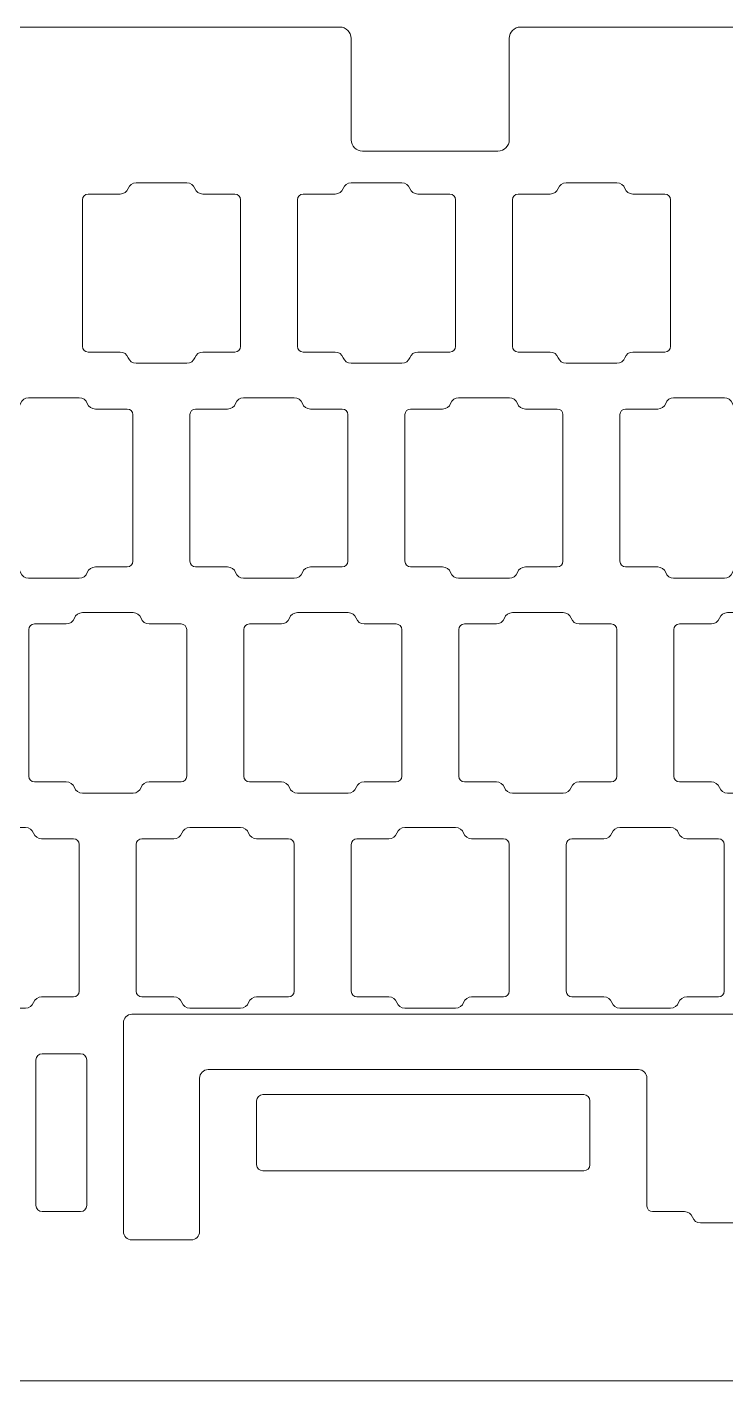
# Model space of a CAD drawing. Header units: inches. Extents: x -33 to 93, y -21 to 51.
# Drawn here: x -16.27 to -10.08, y 8.87 to 20.87 of the extents above; entities that cross this region are included whole.
import ezdxf

# ---------------------------------------------------------------- set-up
doc = ezdxf.new("R2010")
doc.units = ezdxf.units.IN
doc.header["$MEASUREMENT"] = 0
doc.layers.add('Layer 1', color=7, linetype='Continuous')

# ---------------------------------------------------------------- blocks, each defined once
blk = doc.blocks.new('block 413')
at = {"layer": 'Layer 1', "lineweight": 0}
blk.add_open_spline([(7.522, 20.867), (7.743, 20.867), (7.922, 20.688), (7.922, 20.467), (7.922, 20.467), (7.922, 9.268), (7.922, 9.268), (7.922, 9.047), (7.743, 8.868), (7.522, 8.868), (7.522, 8.868), (-32.926, 8.868), (-32.926, 8.868), (-33.146, 8.868), (-33.326, 9.047), (-33.326, 9.268), (-33.326, 9.268), (-33.326, 20.467), (-33.326, 20.467), (-33.326, 20.688), (-33.146, 20.867), (-32.926, 20.867), (-32.926, 20.867), (-13.502, 20.867), (-13.502, 20.867), (-13.447, 20.867), (-13.402, 20.822), (-13.402, 20.767), (-13.402, 20.767), (-13.402, 19.867), (-13.402, 19.867), (-13.402, 19.812), (-13.357, 19.767), (-13.302, 19.767), (-13.302, 19.767), (-12.102, 19.767), (-12.102, 19.767), (-12.047, 19.767), (-12.002, 19.812), (-12.002, 19.867), (-12.002, 19.867), (-12.002, 20.767), (-12.002, 20.767), (-12.002, 20.822), (-11.957, 20.867), (-11.902, 20.867), (-11.902, 20.867), (7.522, 20.867), (7.522, 20.867)], degree=3, knots=[0, 0, 0, 0, 1, 1, 1, 2, 2, 2, 3, 3, 3, 4, 4, 4, 5, 5, 5, 6, 6, 6, 7, 7, 7, 8, 8, 8, 9, 9, 9, 10, 10, 10, 11, 11, 11, 12, 12, 12, 13, 13, 13, 14, 14, 14, 15, 15, 15, 16, 16, 16, 16], dxfattribs=at)
blk = doc.blocks.new('block 414')
at = {"layer": 'Layer 1', "lineweight": 0}
blk.add_open_spline([(-11.341, 10.73), (-11.312, 10.73), (-11.287, 10.754), (-11.287, 10.784), (-11.287, 10.784), (-11.287, 11.351), (-11.287, 11.351), (-11.287, 11.381), (-11.312, 11.405), (-11.341, 11.405), (-11.341, 11.405), (-14.186, 11.405), (-14.186, 11.405), (-14.216, 11.405), (-14.24, 11.381), (-14.24, 11.351), (-14.24, 11.351), (-14.24, 10.784), (-14.24, 10.784), (-14.24, 10.754), (-14.216, 10.73), (-14.186, 10.73), (-14.186, 10.73), (-11.341, 10.73), (-11.341, 10.73)], degree=3, knots=[0, 0, 0, 0, 1, 1, 1, 2, 2, 2, 3, 3, 3, 4, 4, 4, 5, 5, 5, 6, 6, 6, 7, 7, 7, 8, 8, 8, 8], dxfattribs=at)
blk = doc.blocks.new('block 416')
at = {"layer": 'Layer 1', "lineweight": 0}
blk.add_open_spline([(-15.745, 11.713), (-15.745, 11.743), (-15.769, 11.767), (-15.799, 11.767), (-15.799, 11.767), (-16.141, 11.767), (-16.141, 11.767), (-16.171, 11.767), (-16.195, 11.743), (-16.195, 11.713), (-16.195, 11.713), (-16.195, 10.422), (-16.195, 10.422), (-16.195, 10.392), (-16.171, 10.368), (-16.141, 10.368), (-16.141, 10.368), (-15.799, 10.368), (-15.799, 10.368), (-15.769, 10.368), (-15.745, 10.392), (-15.745, 10.422), (-15.745, 10.422), (-15.745, 11.713), (-15.745, 11.713)], degree=3, knots=[0, 0, 0, 0, 1, 1, 1, 2, 2, 2, 3, 3, 3, 4, 4, 4, 5, 5, 5, 6, 6, 6, 7, 7, 7, 8, 8, 8, 8], dxfattribs=at)
blk = doc.blocks.new('block 434')
at = {"layer": 'Layer 1', "lineweight": 0}
blk.add_open_spline([(-12.953, 17.887), (-12.921, 17.887), (-12.893, 17.907), (-12.882, 17.937), (-12.872, 17.967), (-12.843, 17.987), (-12.812, 17.987), (-12.812, 17.987), (-12.528, 17.987), (-12.528, 17.987), (-12.5, 17.987), (-12.478, 18.01), (-12.478, 18.037), (-12.478, 18.037), (-12.478, 19.337), (-12.478, 19.337), (-12.478, 19.365), (-12.5, 19.387), (-12.528, 19.387), (-12.528, 19.387), (-12.812, 19.387), (-12.812, 19.387), (-12.843, 19.387), (-12.872, 19.407), (-12.882, 19.437), (-12.893, 19.467), (-12.921, 19.487), (-12.953, 19.487), (-12.953, 19.487), (-13.403, 19.487), (-13.403, 19.487), (-13.435, 19.487), (-13.463, 19.467), (-13.474, 19.437), (-13.484, 19.407), (-13.513, 19.387), (-13.544, 19.387), (-13.544, 19.387), (-13.828, 19.387), (-13.828, 19.387), (-13.856, 19.387), (-13.878, 19.365), (-13.878, 19.337), (-13.878, 19.337), (-13.878, 18.037), (-13.878, 18.037), (-13.878, 18.01), (-13.856, 17.987), (-13.828, 17.987), (-13.828, 17.987), (-13.544, 17.987), (-13.544, 17.987), (-13.513, 17.987), (-13.484, 17.967), (-13.474, 17.937), (-13.463, 17.907), (-13.435, 17.887), (-13.403, 17.887), (-13.403, 17.887), (-12.953, 17.887), (-12.953, 17.887)], degree=3, knots=[0, 0, 0, 0, 1, 1, 1, 2, 2, 2, 3, 3, 3, 4, 4, 4, 5, 5, 5, 6, 6, 6, 7, 7, 7, 8, 8, 8, 9, 9, 9, 10, 10, 10, 11, 11, 11, 12, 12, 12, 13, 13, 13, 14, 14, 14, 15, 15, 15, 16, 16, 16, 17, 17, 17, 18, 18, 18, 19, 19, 19, 20, 20, 20, 20], dxfattribs=at)
blk = doc.blocks.new('block 435')
at = {"layer": 'Layer 1', "lineweight": 0}
blk.add_open_spline([(-15.308, 19.487), (-15.34, 19.487), (-15.368, 19.467), (-15.379, 19.437), (-15.389, 19.407), (-15.418, 19.387), (-15.449, 19.387), (-15.449, 19.387), (-15.733, 19.387), (-15.733, 19.387), (-15.761, 19.387), (-15.783, 19.365), (-15.783, 19.337), (-15.783, 19.337), (-15.783, 18.037), (-15.783, 18.037), (-15.783, 18.01), (-15.761, 17.987), (-15.733, 17.987), (-15.733, 17.987), (-15.449, 17.987), (-15.449, 17.987), (-15.418, 17.987), (-15.389, 17.967), (-15.379, 17.937), (-15.368, 17.907), (-15.34, 17.887), (-15.308, 17.887), (-15.308, 17.887), (-14.858, 17.887), (-14.858, 17.887), (-14.826, 17.887), (-14.798, 17.907), (-14.787, 17.937), (-14.777, 17.967), (-14.748, 17.987), (-14.717, 17.987), (-14.717, 17.987), (-14.433, 17.987), (-14.433, 17.987), (-14.405, 17.987), (-14.383, 18.01), (-14.383, 18.037), (-14.383, 18.037), (-14.383, 19.337), (-14.383, 19.337), (-14.383, 19.365), (-14.405, 19.387), (-14.433, 19.387), (-14.433, 19.387), (-14.717, 19.387), (-14.717, 19.387), (-14.748, 19.387), (-14.777, 19.407), (-14.787, 19.437), (-14.798, 19.467), (-14.826, 19.487), (-14.858, 19.487), (-14.858, 19.487), (-15.308, 19.487), (-15.308, 19.487)], degree=3, knots=[0, 0, 0, 0, 1, 1, 1, 2, 2, 2, 3, 3, 3, 4, 4, 4, 5, 5, 5, 6, 6, 6, 7, 7, 7, 8, 8, 8, 9, 9, 9, 10, 10, 10, 11, 11, 11, 12, 12, 12, 13, 13, 13, 14, 14, 14, 15, 15, 15, 16, 16, 16, 17, 17, 17, 18, 18, 18, 19, 19, 19, 20, 20, 20, 20], dxfattribs=at)
blk = doc.blocks.new('block 440')
at = {"layer": 'Layer 1', "lineweight": 0}
blk.add_open_spline([(-13.906, 15.982), (-13.874, 15.982), (-13.845, 16.002), (-13.835, 16.032), (-13.824, 16.062), (-13.796, 16.082), (-13.764, 16.082), (-13.764, 16.082), (-13.481, 16.082), (-13.481, 16.082), (-13.453, 16.082), (-13.431, 16.105), (-13.431, 16.132), (-13.431, 16.132), (-13.431, 17.432), (-13.431, 17.432), (-13.431, 17.46), (-13.453, 17.482), (-13.481, 17.482), (-13.481, 17.482), (-13.764, 17.482), (-13.764, 17.482), (-13.796, 17.482), (-13.824, 17.502), (-13.835, 17.532), (-13.845, 17.562), (-13.874, 17.582), (-13.906, 17.582), (-13.906, 17.582), (-14.356, 17.582), (-14.356, 17.582), (-14.387, 17.582), (-14.416, 17.562), (-14.426, 17.532), (-14.437, 17.502), (-14.465, 17.482), (-14.497, 17.482), (-14.497, 17.482), (-14.781, 17.482), (-14.781, 17.482), (-14.808, 17.482), (-14.831, 17.46), (-14.831, 17.432), (-14.831, 17.432), (-14.831, 16.132), (-14.831, 16.132), (-14.831, 16.105), (-14.808, 16.082), (-14.781, 16.082), (-14.781, 16.082), (-14.497, 16.082), (-14.497, 16.082), (-14.465, 16.082), (-14.437, 16.062), (-14.426, 16.032), (-14.416, 16.002), (-14.387, 15.982), (-14.356, 15.982), (-14.356, 15.982), (-13.906, 15.982), (-13.906, 15.982)], degree=3, knots=[0, 0, 0, 0, 1, 1, 1, 2, 2, 2, 3, 3, 3, 4, 4, 4, 5, 5, 5, 6, 6, 6, 7, 7, 7, 8, 8, 8, 9, 9, 9, 10, 10, 10, 11, 11, 11, 12, 12, 12, 13, 13, 13, 14, 14, 14, 15, 15, 15, 16, 16, 16, 17, 17, 17, 18, 18, 18, 19, 19, 19, 20, 20, 20, 20], dxfattribs=at)
blk = doc.blocks.new('block 441')
at = {"layer": 'Layer 1', "lineweight": 0}
blk.add_open_spline([(-16.261, 17.582), (-16.292, 17.582), (-16.321, 17.562), (-16.331, 17.532), (-16.342, 17.502), (-16.37, 17.482), (-16.402, 17.482), (-16.402, 17.482), (-16.686, 17.482), (-16.686, 17.482), (-16.713, 17.482), (-16.736, 17.46), (-16.736, 17.432), (-16.736, 17.432), (-16.736, 16.132), (-16.736, 16.132), (-16.736, 16.105), (-16.713, 16.082), (-16.686, 16.082), (-16.686, 16.082), (-16.402, 16.082), (-16.402, 16.082), (-16.37, 16.082), (-16.342, 16.062), (-16.331, 16.032), (-16.321, 16.002), (-16.292, 15.982), (-16.261, 15.982), (-16.261, 15.982), (-15.811, 15.982), (-15.811, 15.982), (-15.779, 15.982), (-15.75, 16.002), (-15.74, 16.032), (-15.729, 16.062), (-15.701, 16.082), (-15.669, 16.082), (-15.669, 16.082), (-15.386, 16.082), (-15.386, 16.082), (-15.358, 16.082), (-15.336, 16.105), (-15.336, 16.132), (-15.336, 16.132), (-15.336, 17.432), (-15.336, 17.432), (-15.336, 17.46), (-15.358, 17.482), (-15.386, 17.482), (-15.386, 17.482), (-15.669, 17.482), (-15.669, 17.482), (-15.701, 17.482), (-15.729, 17.502), (-15.74, 17.532), (-15.75, 17.562), (-15.779, 17.582), (-15.811, 17.582), (-15.811, 17.582), (-16.261, 17.582), (-16.261, 17.582)], degree=3, knots=[0, 0, 0, 0, 1, 1, 1, 2, 2, 2, 3, 3, 3, 4, 4, 4, 5, 5, 5, 6, 6, 6, 7, 7, 7, 8, 8, 8, 9, 9, 9, 10, 10, 10, 11, 11, 11, 12, 12, 12, 13, 13, 13, 14, 14, 14, 15, 15, 15, 16, 16, 16, 17, 17, 17, 18, 18, 18, 19, 19, 19, 20, 20, 20, 20], dxfattribs=at)
blk = doc.blocks.new('block 444')
at = {"layer": 'Layer 1', "lineweight": 0}
blk.add_open_spline([(-13.429, 14.077), (-13.398, 14.077), (-13.369, 14.097), (-13.359, 14.127), (-13.348, 14.157), (-13.32, 14.177), (-13.288, 14.177), (-13.288, 14.177), (-13.004, 14.177), (-13.004, 14.177), (-12.977, 14.177), (-12.954, 14.2), (-12.954, 14.227), (-12.954, 14.227), (-12.954, 15.527), (-12.954, 15.527), (-12.954, 15.555), (-12.977, 15.577), (-13.004, 15.577), (-13.004, 15.577), (-13.288, 15.577), (-13.288, 15.577), (-13.32, 15.577), (-13.348, 15.597), (-13.359, 15.627), (-13.369, 15.657), (-13.398, 15.677), (-13.429, 15.677), (-13.429, 15.677), (-13.879, 15.677), (-13.879, 15.677), (-13.911, 15.677), (-13.939, 15.657), (-13.95, 15.627), (-13.961, 15.597), (-13.989, 15.577), (-14.021, 15.577), (-14.021, 15.577), (-14.304, 15.577), (-14.304, 15.577), (-14.332, 15.577), (-14.354, 15.555), (-14.354, 15.527), (-14.354, 15.527), (-14.354, 14.227), (-14.354, 14.227), (-14.354, 14.2), (-14.332, 14.177), (-14.304, 14.177), (-14.304, 14.177), (-14.021, 14.177), (-14.021, 14.177), (-13.989, 14.177), (-13.961, 14.157), (-13.95, 14.127), (-13.939, 14.097), (-13.911, 14.077), (-13.879, 14.077), (-13.879, 14.077), (-13.429, 14.077), (-13.429, 14.077)], degree=3, knots=[0, 0, 0, 0, 1, 1, 1, 2, 2, 2, 3, 3, 3, 4, 4, 4, 5, 5, 5, 6, 6, 6, 7, 7, 7, 8, 8, 8, 9, 9, 9, 10, 10, 10, 11, 11, 11, 12, 12, 12, 13, 13, 13, 14, 14, 14, 15, 15, 15, 16, 16, 16, 17, 17, 17, 18, 18, 18, 19, 19, 19, 20, 20, 20, 20], dxfattribs=at)
blk = doc.blocks.new('block 445')
at = {"layer": 'Layer 1', "lineweight": 0}
blk.add_open_spline([(-15.784, 15.677), (-15.816, 15.677), (-15.844, 15.657), (-15.855, 15.627), (-15.866, 15.597), (-15.894, 15.577), (-15.926, 15.577), (-15.926, 15.577), (-16.209, 15.577), (-16.209, 15.577), (-16.237, 15.577), (-16.259, 15.555), (-16.259, 15.527), (-16.259, 15.527), (-16.259, 14.227), (-16.259, 14.227), (-16.259, 14.2), (-16.237, 14.177), (-16.209, 14.177), (-16.209, 14.177), (-15.926, 14.177), (-15.926, 14.177), (-15.894, 14.177), (-15.866, 14.157), (-15.855, 14.127), (-15.844, 14.097), (-15.816, 14.077), (-15.784, 14.077), (-15.784, 14.077), (-15.334, 14.077), (-15.334, 14.077), (-15.303, 14.077), (-15.274, 14.097), (-15.264, 14.127), (-15.253, 14.157), (-15.225, 14.177), (-15.193, 14.177), (-15.193, 14.177), (-14.909, 14.177), (-14.909, 14.177), (-14.882, 14.177), (-14.859, 14.2), (-14.859, 14.227), (-14.859, 14.227), (-14.859, 15.527), (-14.859, 15.527), (-14.859, 15.555), (-14.882, 15.577), (-14.909, 15.577), (-14.909, 15.577), (-15.193, 15.577), (-15.193, 15.577), (-15.225, 15.577), (-15.253, 15.597), (-15.264, 15.627), (-15.274, 15.657), (-15.303, 15.677), (-15.334, 15.677), (-15.334, 15.677), (-15.784, 15.677), (-15.784, 15.677)], degree=3, knots=[0, 0, 0, 0, 1, 1, 1, 2, 2, 2, 3, 3, 3, 4, 4, 4, 5, 5, 5, 6, 6, 6, 7, 7, 7, 8, 8, 8, 9, 9, 9, 10, 10, 10, 11, 11, 11, 12, 12, 12, 13, 13, 13, 14, 14, 14, 15, 15, 15, 16, 16, 16, 17, 17, 17, 18, 18, 18, 19, 19, 19, 20, 20, 20, 20], dxfattribs=at)
blk = doc.blocks.new('block 448')
at = {"layer": 'Layer 1', "lineweight": 0}
blk.add_open_spline([(-12.477, 12.172), (-12.445, 12.172), (-12.417, 12.192), (-12.406, 12.222), (-12.396, 12.252), (-12.367, 12.272), (-12.335, 12.272), (-12.335, 12.272), (-12.052, 12.272), (-12.052, 12.272), (-12.024, 12.272), (-12.002, 12.295), (-12.002, 12.322), (-12.002, 12.322), (-12.002, 13.622), (-12.002, 13.622), (-12.002, 13.65), (-12.024, 13.672), (-12.052, 13.672), (-12.052, 13.672), (-12.335, 13.672), (-12.335, 13.672), (-12.367, 13.672), (-12.396, 13.692), (-12.406, 13.722), (-12.417, 13.752), (-12.445, 13.772), (-12.477, 13.772), (-12.477, 13.772), (-12.927, 13.772), (-12.927, 13.772), (-12.959, 13.772), (-12.987, 13.752), (-12.998, 13.722), (-13.008, 13.692), (-13.036, 13.672), (-13.068, 13.672), (-13.068, 13.672), (-13.352, 13.672), (-13.352, 13.672), (-13.379, 13.672), (-13.402, 13.65), (-13.402, 13.622), (-13.402, 13.622), (-13.402, 12.322), (-13.402, 12.322), (-13.402, 12.295), (-13.379, 12.272), (-13.352, 12.272), (-13.352, 12.272), (-13.068, 12.272), (-13.068, 12.272), (-13.036, 12.272), (-13.008, 12.252), (-12.998, 12.222), (-12.987, 12.192), (-12.959, 12.172), (-12.927, 12.172), (-12.927, 12.172), (-12.477, 12.172), (-12.477, 12.172)], degree=3, knots=[0, 0, 0, 0, 1, 1, 1, 2, 2, 2, 3, 3, 3, 4, 4, 4, 5, 5, 5, 6, 6, 6, 7, 7, 7, 8, 8, 8, 9, 9, 9, 10, 10, 10, 11, 11, 11, 12, 12, 12, 13, 13, 13, 14, 14, 14, 15, 15, 15, 16, 16, 16, 17, 17, 17, 18, 18, 18, 19, 19, 19, 20, 20, 20, 20], dxfattribs=at)
blk = doc.blocks.new('block 449')
at = {"layer": 'Layer 1', "lineweight": 0}
blk.add_open_spline([(-14.832, 13.772), (-14.864, 13.772), (-14.892, 13.752), (-14.903, 13.722), (-14.913, 13.692), (-14.941, 13.672), (-14.973, 13.672), (-14.973, 13.672), (-15.257, 13.672), (-15.257, 13.672), (-15.284, 13.672), (-15.307, 13.65), (-15.307, 13.622), (-15.307, 13.622), (-15.307, 12.322), (-15.307, 12.322), (-15.307, 12.295), (-15.284, 12.272), (-15.257, 12.272), (-15.257, 12.272), (-14.973, 12.272), (-14.973, 12.272), (-14.941, 12.272), (-14.913, 12.252), (-14.903, 12.222), (-14.892, 12.192), (-14.864, 12.172), (-14.832, 12.172), (-14.832, 12.172), (-14.382, 12.172), (-14.382, 12.172), (-14.35, 12.172), (-14.322, 12.192), (-14.311, 12.222), (-14.3, 12.252), (-14.272, 12.272), (-14.24, 12.272), (-14.24, 12.272), (-13.957, 12.272), (-13.957, 12.272), (-13.929, 12.272), (-13.907, 12.295), (-13.907, 12.322), (-13.907, 12.322), (-13.907, 13.622), (-13.907, 13.622), (-13.907, 13.65), (-13.929, 13.672), (-13.957, 13.672), (-13.957, 13.672), (-14.24, 13.672), (-14.24, 13.672), (-14.272, 13.672), (-14.3, 13.692), (-14.311, 13.722), (-14.322, 13.752), (-14.35, 13.772), (-14.382, 13.772), (-14.382, 13.772), (-14.832, 13.772), (-14.832, 13.772)], degree=3, knots=[0, 0, 0, 0, 1, 1, 1, 2, 2, 2, 3, 3, 3, 4, 4, 4, 5, 5, 5, 6, 6, 6, 7, 7, 7, 8, 8, 8, 9, 9, 9, 10, 10, 10, 11, 11, 11, 12, 12, 12, 13, 13, 13, 14, 14, 14, 15, 15, 15, 16, 16, 16, 17, 17, 17, 18, 18, 18, 19, 19, 19, 20, 20, 20, 20], dxfattribs=at)
blk = doc.blocks.new('block 408')
at = {"layer": 'Layer 1', "lineweight": 0}
for points, knots in [([(-11.048, 17.887), (-11.016, 17.887), (-10.988, 17.907), (-10.977, 17.937), (-10.967, 17.967), (-10.938, 17.987), (-10.907, 17.987), (-10.907, 17.987), (-10.623, 17.987), (-10.623, 17.987), (-10.595, 17.987), (-10.573, 18.01), (-10.573, 18.037), (-10.573, 18.037), (-10.573, 19.337), (-10.573, 19.337), (-10.573, 19.365), (-10.595, 19.387), (-10.623, 19.387), (-10.623, 19.387), (-10.907, 19.387), (-10.907, 19.387), (-10.938, 19.387), (-10.967, 19.407), (-10.977, 19.437), (-10.988, 19.467), (-11.016, 19.487), (-11.048, 19.487), (-11.048, 19.487), (-11.498, 19.487), (-11.498, 19.487), (-11.53, 19.487), (-11.558, 19.467), (-11.569, 19.437), (-11.579, 19.407), (-11.608, 19.387), (-11.639, 19.387), (-11.639, 19.387), (-11.923, 19.387), (-11.923, 19.387), (-11.951, 19.387), (-11.973, 19.365), (-11.973, 19.337), (-11.973, 19.337), (-11.973, 18.037), (-11.973, 18.037), (-11.973, 18.01), (-11.951, 17.987), (-11.923, 17.987), (-11.923, 17.987), (-11.639, 17.987), (-11.639, 17.987), (-11.608, 17.987), (-11.579, 17.967), (-11.569, 17.937), (-11.558, 17.907), (-11.53, 17.887), (-11.498, 17.887), (-11.498, 17.887), (-11.048, 17.887), (-11.048, 17.887)], [0, 0, 0, 0, 1, 1, 1, 2, 2, 2, 3, 3, 3, 4, 4, 4, 5, 5, 5, 6, 6, 6, 7, 7, 7, 8, 8, 8, 9, 9, 9, 10, 10, 10, 11, 11, 11, 12, 12, 12, 13, 13, 13, 14, 14, 14, 15, 15, 15, 16, 16, 16, 17, 17, 17, 18, 18, 18, 19, 19, 19, 20, 20, 20, 20]), ([(-12.001, 15.982), (-11.969, 15.982), (-11.94, 16.002), (-11.93, 16.032), (-11.919, 16.062), (-11.891, 16.082), (-11.859, 16.082), (-11.859, 16.082), (-11.576, 16.082), (-11.576, 16.082), (-11.548, 16.082), (-11.526, 16.105), (-11.526, 16.132), (-11.526, 16.132), (-11.526, 17.432), (-11.526, 17.432), (-11.526, 17.46), (-11.548, 17.482), (-11.576, 17.482), (-11.576, 17.482), (-11.859, 17.482), (-11.859, 17.482), (-11.891, 17.482), (-11.919, 17.502), (-11.93, 17.532), (-11.94, 17.562), (-11.969, 17.582), (-12.001, 17.582), (-12.001, 17.582), (-12.451, 17.582), (-12.451, 17.582), (-12.482, 17.582), (-12.511, 17.562), (-12.521, 17.532), (-12.532, 17.502), (-12.56, 17.482), (-12.592, 17.482), (-12.592, 17.482), (-12.876, 17.482), (-12.876, 17.482), (-12.903, 17.482), (-12.926, 17.46), (-12.926, 17.432), (-12.926, 17.432), (-12.926, 16.132), (-12.926, 16.132), (-12.926, 16.105), (-12.903, 16.082), (-12.876, 16.082), (-12.876, 16.082), (-12.592, 16.082), (-12.592, 16.082), (-12.56, 16.082), (-12.532, 16.062), (-12.521, 16.032), (-12.511, 16.002), (-12.482, 15.982), (-12.451, 15.982), (-12.451, 15.982), (-12.001, 15.982), (-12.001, 15.982)], [0, 0, 0, 0, 1, 1, 1, 2, 2, 2, 3, 3, 3, 4, 4, 4, 5, 5, 5, 6, 6, 6, 7, 7, 7, 8, 8, 8, 9, 9, 9, 10, 10, 10, 11, 11, 11, 12, 12, 12, 13, 13, 13, 14, 14, 14, 15, 15, 15, 16, 16, 16, 17, 17, 17, 18, 18, 18, 19, 19, 19, 20, 20, 20, 20]), ([(-10.096, 15.982), (-10.064, 15.982), (-10.035, 16.002), (-10.025, 16.032), (-10.014, 16.062), (-9.986, 16.082), (-9.954, 16.082), (-9.954, 16.082), (-9.671, 16.082), (-9.671, 16.082), (-9.643, 16.082), (-9.621, 16.105), (-9.621, 16.132), (-9.621, 16.132), (-9.621, 17.432), (-9.621, 17.432), (-9.621, 17.46), (-9.643, 17.482), (-9.671, 17.482), (-9.671, 17.482), (-9.954, 17.482), (-9.954, 17.482), (-9.986, 17.482), (-10.014, 17.502), (-10.025, 17.532), (-10.035, 17.562), (-10.064, 17.582), (-10.096, 17.582), (-10.096, 17.582), (-10.546, 17.582), (-10.546, 17.582), (-10.577, 17.582), (-10.606, 17.562), (-10.616, 17.532), (-10.627, 17.502), (-10.655, 17.482), (-10.687, 17.482), (-10.687, 17.482), (-10.971, 17.482), (-10.971, 17.482), (-10.998, 17.482), (-11.021, 17.46), (-11.021, 17.432), (-11.021, 17.432), (-11.021, 16.132), (-11.021, 16.132), (-11.021, 16.105), (-10.998, 16.082), (-10.971, 16.082), (-10.971, 16.082), (-10.687, 16.082), (-10.687, 16.082), (-10.655, 16.082), (-10.627, 16.062), (-10.616, 16.032), (-10.606, 16.002), (-10.577, 15.982), (-10.546, 15.982), (-10.546, 15.982), (-10.096, 15.982), (-10.096, 15.982)], [0, 0, 0, 0, 1, 1, 1, 2, 2, 2, 3, 3, 3, 4, 4, 4, 5, 5, 5, 6, 6, 6, 7, 7, 7, 8, 8, 8, 9, 9, 9, 10, 10, 10, 11, 11, 11, 12, 12, 12, 13, 13, 13, 14, 14, 14, 15, 15, 15, 16, 16, 16, 17, 17, 17, 18, 18, 18, 19, 19, 19, 20, 20, 20, 20]), ([(-11.524, 14.077), (-11.493, 14.077), (-11.464, 14.097), (-11.454, 14.127), (-11.443, 14.157), (-11.415, 14.177), (-11.383, 14.177), (-11.383, 14.177), (-11.099, 14.177), (-11.099, 14.177), (-11.072, 14.177), (-11.049, 14.2), (-11.049, 14.227), (-11.049, 14.227), (-11.049, 15.527), (-11.049, 15.527), (-11.049, 15.555), (-11.072, 15.577), (-11.099, 15.577), (-11.099, 15.577), (-11.383, 15.577), (-11.383, 15.577), (-11.415, 15.577), (-11.443, 15.597), (-11.454, 15.627), (-11.464, 15.657), (-11.493, 15.677), (-11.524, 15.677), (-11.524, 15.677), (-11.974, 15.677), (-11.974, 15.677), (-12.006, 15.677), (-12.034, 15.657), (-12.045, 15.627), (-12.056, 15.597), (-12.084, 15.577), (-12.116, 15.577), (-12.116, 15.577), (-12.399, 15.577), (-12.399, 15.577), (-12.427, 15.577), (-12.449, 15.555), (-12.449, 15.527), (-12.449, 15.527), (-12.449, 14.227), (-12.449, 14.227), (-12.449, 14.2), (-12.427, 14.177), (-12.399, 14.177), (-12.399, 14.177), (-12.116, 14.177), (-12.116, 14.177), (-12.084, 14.177), (-12.056, 14.157), (-12.045, 14.127), (-12.034, 14.097), (-12.006, 14.077), (-11.974, 14.077), (-11.974, 14.077), (-11.524, 14.077), (-11.524, 14.077)], [0, 0, 0, 0, 1, 1, 1, 2, 2, 2, 3, 3, 3, 4, 4, 4, 5, 5, 5, 6, 6, 6, 7, 7, 7, 8, 8, 8, 9, 9, 9, 10, 10, 10, 11, 11, 11, 12, 12, 12, 13, 13, 13, 14, 14, 14, 15, 15, 15, 16, 16, 16, 17, 17, 17, 18, 18, 18, 19, 19, 19, 20, 20, 20, 20]), ([(-9.619, 14.077), (-9.588, 14.077), (-9.559, 14.097), (-9.549, 14.127), (-9.538, 14.157), (-9.51, 14.177), (-9.478, 14.177), (-9.478, 14.177), (-9.194, 14.177), (-9.194, 14.177), (-9.167, 14.177), (-9.144, 14.2), (-9.144, 14.227), (-9.144, 14.227), (-9.144, 15.527), (-9.144, 15.527), (-9.144, 15.555), (-9.167, 15.577), (-9.194, 15.577), (-9.194, 15.577), (-9.478, 15.577), (-9.478, 15.577), (-9.51, 15.577), (-9.538, 15.597), (-9.549, 15.627), (-9.559, 15.657), (-9.588, 15.677), (-9.619, 15.677), (-9.619, 15.677), (-10.069, 15.677), (-10.069, 15.677), (-10.101, 15.677), (-10.129, 15.657), (-10.14, 15.627), (-10.151, 15.597), (-10.179, 15.577), (-10.211, 15.577), (-10.211, 15.577), (-10.494, 15.577), (-10.494, 15.577), (-10.522, 15.577), (-10.544, 15.555), (-10.544, 15.527), (-10.544, 15.527), (-10.544, 14.227), (-10.544, 14.227), (-10.544, 14.2), (-10.522, 14.177), (-10.494, 14.177), (-10.494, 14.177), (-10.211, 14.177), (-10.211, 14.177), (-10.179, 14.177), (-10.151, 14.157), (-10.14, 14.127), (-10.129, 14.097), (-10.101, 14.077), (-10.069, 14.077), (-10.069, 14.077), (-9.619, 14.077), (-9.619, 14.077)], [0, 0, 0, 0, 1, 1, 1, 2, 2, 2, 3, 3, 3, 4, 4, 4, 5, 5, 5, 6, 6, 6, 7, 7, 7, 8, 8, 8, 9, 9, 9, 10, 10, 10, 11, 11, 11, 12, 12, 12, 13, 13, 13, 14, 14, 14, 15, 15, 15, 16, 16, 16, 17, 17, 17, 18, 18, 18, 19, 19, 19, 20, 20, 20, 20]), ([(-16.287, 12.172), (-16.255, 12.172), (-16.227, 12.192), (-16.216, 12.222), (-16.205, 12.252), (-16.177, 12.272), (-16.145, 12.272), (-16.145, 12.272), (-15.862, 12.272), (-15.862, 12.272), (-15.834, 12.272), (-15.812, 12.295), (-15.812, 12.322), (-15.812, 12.322), (-15.812, 13.622), (-15.812, 13.622), (-15.812, 13.65), (-15.834, 13.672), (-15.862, 13.672), (-15.862, 13.672), (-16.145, 13.672), (-16.145, 13.672), (-16.177, 13.672), (-16.205, 13.692), (-16.216, 13.722), (-16.227, 13.752), (-16.255, 13.772), (-16.287, 13.772), (-16.287, 13.772), (-16.737, 13.772), (-16.737, 13.772), (-16.769, 13.772), (-16.797, 13.752), (-16.807, 13.722), (-16.818, 13.692), (-16.846, 13.672), (-16.878, 13.672), (-16.878, 13.672), (-17.162, 13.672), (-17.162, 13.672), (-17.189, 13.672), (-17.212, 13.65), (-17.212, 13.622), (-17.212, 13.622), (-17.212, 12.322), (-17.212, 12.322), (-17.212, 12.295), (-17.189, 12.272), (-17.162, 12.272), (-17.162, 12.272), (-16.878, 12.272), (-16.878, 12.272), (-16.846, 12.272), (-16.818, 12.252), (-16.807, 12.222), (-16.797, 12.192), (-16.769, 12.172), (-16.737, 12.172), (-16.737, 12.172), (-16.287, 12.172), (-16.287, 12.172)], [0, 0, 0, 0, 1, 1, 1, 2, 2, 2, 3, 3, 3, 4, 4, 4, 5, 5, 5, 6, 6, 6, 7, 7, 7, 8, 8, 8, 9, 9, 9, 10, 10, 10, 11, 11, 11, 12, 12, 12, 13, 13, 13, 14, 14, 14, 15, 15, 15, 16, 16, 16, 17, 17, 17, 18, 18, 18, 19, 19, 19, 20, 20, 20, 20]), ([(-10.572, 12.172), (-10.54, 12.172), (-10.512, 12.192), (-10.501, 12.222), (-10.491, 12.252), (-10.462, 12.272), (-10.43, 12.272), (-10.43, 12.272), (-10.147, 12.272), (-10.147, 12.272), (-10.119, 12.272), (-10.097, 12.295), (-10.097, 12.322), (-10.097, 12.322), (-10.097, 13.622), (-10.097, 13.622), (-10.097, 13.65), (-10.119, 13.672), (-10.147, 13.672), (-10.147, 13.672), (-10.43, 13.672), (-10.43, 13.672), (-10.462, 13.672), (-10.491, 13.692), (-10.501, 13.722), (-10.512, 13.752), (-10.54, 13.772), (-10.572, 13.772), (-10.572, 13.772), (-11.022, 13.772), (-11.022, 13.772), (-11.054, 13.772), (-11.082, 13.752), (-11.093, 13.722), (-11.103, 13.692), (-11.131, 13.672), (-11.163, 13.672), (-11.163, 13.672), (-11.447, 13.672), (-11.447, 13.672), (-11.474, 13.672), (-11.497, 13.65), (-11.497, 13.622), (-11.497, 13.622), (-11.497, 12.322), (-11.497, 12.322), (-11.497, 12.295), (-11.474, 12.272), (-11.447, 12.272), (-11.447, 12.272), (-11.163, 12.272), (-11.163, 12.272), (-11.131, 12.272), (-11.103, 12.252), (-11.093, 12.222), (-11.082, 12.192), (-11.054, 12.172), (-11.022, 12.172), (-11.022, 12.172), (-10.572, 12.172), (-10.572, 12.172)], [0, 0, 0, 0, 1, 1, 1, 2, 2, 2, 3, 3, 3, 4, 4, 4, 5, 5, 5, 6, 6, 6, 7, 7, 7, 8, 8, 8, 9, 9, 9, 10, 10, 10, 11, 11, 11, 12, 12, 12, 13, 13, 13, 14, 14, 14, 15, 15, 15, 16, 16, 16, 17, 17, 17, 18, 18, 18, 19, 19, 19, 20, 20, 20, 20]), ([(-4.82, 12.117), (-4.778, 12.117), (-4.745, 12.084), (-4.745, 12.042), (-4.745, 12.042), (-4.745, 10.193), (-4.745, 10.193), (-4.745, 10.151), (-4.778, 10.118), (-4.82, 10.118), (-4.82, 10.118), (-5.345, 10.118), (-5.345, 10.118), (-5.386, 10.118), (-5.42, 10.151), (-5.42, 10.193), (-5.42, 10.193), (-5.42, 11.552), (-5.42, 11.552), (-5.42, 11.593), (-5.453, 11.627), (-5.495, 11.627), (-5.495, 11.627), (-9.307, 11.627), (-9.307, 11.627), (-9.349, 11.627), (-9.382, 11.593), (-9.382, 11.552), (-9.382, 11.552), (-9.382, 10.418), (-9.382, 10.418), (-9.382, 10.39), (-9.405, 10.368), (-9.432, 10.368), (-9.432, 10.368), (-9.716, 10.368), (-9.716, 10.368), (-9.748, 10.368), (-9.776, 10.348), (-9.787, 10.318), (-9.797, 10.288), (-9.826, 10.268), (-9.857, 10.268), (-9.857, 10.268), (-10.307, 10.268), (-10.307, 10.268), (-10.339, 10.268), (-10.368, 10.288), (-10.378, 10.318), (-10.389, 10.348), (-10.417, 10.368), (-10.449, 10.368), (-10.449, 10.368), (-10.732, 10.368), (-10.732, 10.368), (-10.76, 10.368), (-10.782, 10.39), (-10.782, 10.418), (-10.782, 10.418), (-10.782, 11.552), (-10.782, 11.552), (-10.782, 11.593), (-10.816, 11.627), (-10.857, 11.627), (-10.857, 11.627), (-14.67, 11.627), (-14.67, 11.627), (-14.711, 11.627), (-14.745, 11.593), (-14.745, 11.552), (-14.745, 11.552), (-14.745, 10.193), (-14.745, 10.193), (-14.745, 10.151), (-14.778, 10.118), (-14.82, 10.118), (-14.82, 10.118), (-15.345, 10.118), (-15.345, 10.118), (-15.386, 10.118), (-15.42, 10.151), (-15.42, 10.193), (-15.42, 10.193), (-15.42, 12.042), (-15.42, 12.042), (-15.42, 12.084), (-15.386, 12.117), (-15.345, 12.117), (-15.345, 12.117), (-4.82, 12.117), (-4.82, 12.117)], [0, 0, 0, 0, 1, 1, 1, 2, 2, 2, 3, 3, 3, 4, 4, 4, 5, 5, 5, 6, 6, 6, 7, 7, 7, 8, 8, 8, 9, 9, 9, 10, 10, 10, 11, 11, 11, 12, 12, 12, 13, 13, 13, 14, 14, 14, 15, 15, 15, 16, 16, 16, 17, 17, 17, 18, 18, 18, 19, 19, 19, 20, 20, 20, 21, 21, 21, 22, 22, 22, 23, 23, 23, 24, 24, 24, 25, 25, 25, 26, 26, 26, 27, 27, 27, 28, 28, 28, 29, 29, 29, 30, 30, 30, 30])]:
    blk.add_open_spline(points, degree=3, knots=knots, dxfattribs=at)
at = {"layer": 'Layer 1'}
for name in ['block 413', 'block 435', 'block 434', 'block 441', 'block 440', 'block 445', 'block 444', 'block 449', 'block 448', 'block 416', 'block 414']:
    blk.add_blockref(name, (0, 0), dxfattribs=at)

msp = doc.modelspace()

# ---------------------------------------------------------------- block references
at = {"layer": 'Layer 1'}
msp.add_blockref('block 408', (0, 0), dxfattribs=at)

doc.saveas('drawing.dxf')
